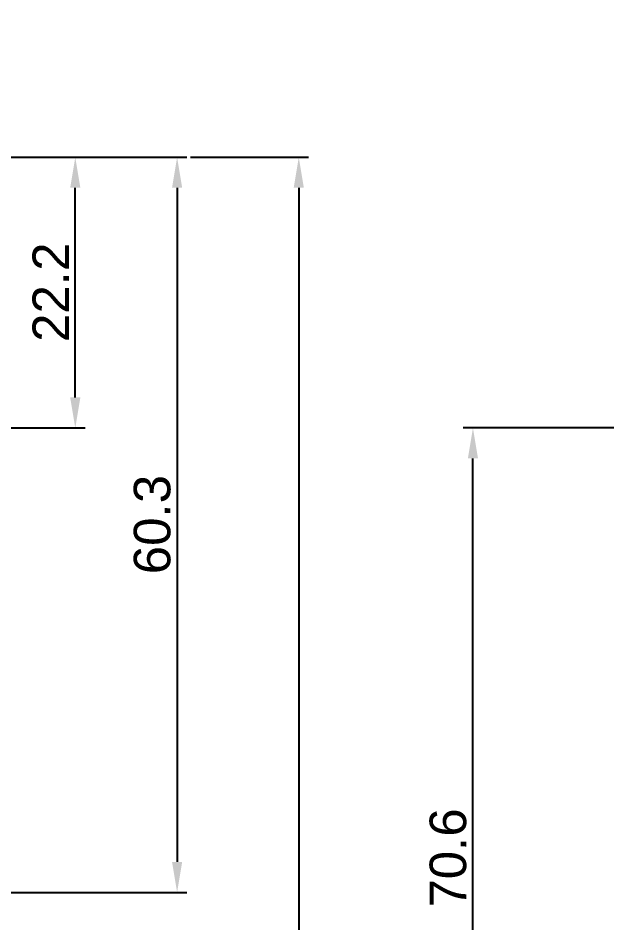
# Model space of a CAD drawing. Header units: millimetres. Extents: x 509 to 2449, y -194 to 649.
# Drawn here: x 2253.2 to 2301.5, y 1.3 to 75.5 of the extents above; entities that cross this region are included whole.
import ezdxf

# ---------------------------------------------------------------- set-up
doc = ezdxf.new("R2010")
doc.units = ezdxf.units.MM
doc.header["$PDMODE"] = 3
doc.header["$PDSIZE"] = 0.7
doc.layers.get('Defpoints').update_dxf_attribs({"linetype": 'CONTINUOUS'})
doc.layers.add('Dim', color=1, linetype='CONTINUOUS')
doc.styles.add('OMI-1', font='arial.ttf', dxfattribs={"oblique": 1, "height": 3})
doc.dimstyles.new('1', dxfattribs={"dimtxt": 5, "dimasz": 2.5, "dimexe": 0.8, "dimexo": 0.3, "dimgap": 0.5, "dimtad": 1, "dimtoh": 1, "dimdec": 1, "dimzin": 0, "dimdsep": 46, "dimtxsty": 'OMI-1', "dimcen": 0, "dimclrd": 256, "dimclre": 256, "dimclrt": 256, "dimadec": 0, "dimazin": 0, "dimtfac": 0.8, "dimtdec": 1, "dimtix": 1, "dimtmove": 0, "dimatfit": 3, "dimfxl": 1, "dimtolj": 1, "dimtzin": 0, "dimarcsym": 0})

# ---------------------------------------------------------------- blocks, each defined once
blk = doc.blocks.new('*D4038')
at = {"layer": 'Defpoints', "color": 0}
for p in [(2290.528, 41.85), (2302.925, 41.85), (2304.525, -28.75)]:
    blk.add_point(p, dxfattribs=at)
at = {"layer": 'Dim', "lineweight": -2}
for p, q in [((2302.625, 41.85), (2289.728, 41.85)), ((2290.528, -26.25), (2290.528, 39.35)), ((2304.225, -28.75), (2289.728, -28.75))]:
    blk.add_line(p, q, dxfattribs=at)
at = {"layer": 'Dim'}
for points in [[(2290.945, 39.35), (2290.112, 39.35), (2290.528, 41.85)], [(2290.112, -26.25), (2290.945, -26.25), (2290.528, -28.75)]]:
    blk.add_solid(points, dxfattribs=at)
at = {"layer": 'Dim', "insert": (2288.497, 6.55), "char_height": 3, "attachment_point": 5, "rotation": 90, "style": 'OMI-1'}
blk.add_mtext('\\A1;70.6', dxfattribs=at)
blk = doc.blocks.new('*D4039')
at = {"layer": 'Defpoints', "color": 0}
for p in [(2211.801, 64.05), (2257.924, 64.05), (2231.151, 41.85)]:
    blk.add_point(p, dxfattribs=at)
at = {"layer": 'Dim', "lineweight": -2}
for p, q in [((2212.101, 64.05), (2258.724, 64.05)), ((2257.924, 44.35), (2257.924, 61.55)), ((2231.451, 41.85), (2258.724, 41.85))]:
    blk.add_line(p, q, dxfattribs=at)
at = {"layer": 'Dim'}
for points in [[(2258.341, 61.55), (2257.508, 61.55), (2257.924, 64.05)], [(2257.508, 44.35), (2258.341, 44.35), (2257.924, 41.85)]]:
    blk.add_solid(points, dxfattribs=at)
at = {"layer": 'Dim', "insert": (2255.918, 52.95), "char_height": 3, "attachment_point": 5, "rotation": 90, "style": 'OMI-1'}
blk.add_mtext('\\A1;22.2', dxfattribs=at)
blk = doc.blocks.new('*D4040')
at = {"layer": 'Defpoints', "color": 0}
for p in [(2251.289, 64.05), (2249.386, 3.75), (2266.273, 3.75)]:
    blk.add_point(p, dxfattribs=at)
at = {"layer": 'Dim', "lineweight": -2}
for p, q in [((2251.589, 64.05), (2267.073, 64.05)), ((2266.273, 61.55), (2266.273, 6.25)), ((2249.686, 3.75), (2267.073, 3.75))]:
    blk.add_line(p, q, dxfattribs=at)
at = {"layer": 'Dim'}
for points in [[(2266.689, 61.55), (2265.856, 61.55), (2266.273, 64.05)], [(2265.856, 6.25), (2266.689, 6.25), (2266.273, 3.75)]]:
    blk.add_solid(points, dxfattribs=at)
at = {"layer": 'Dim', "insert": (2264.24, 33.9), "char_height": 3, "attachment_point": 5, "rotation": 90, "style": 'OMI-1'}
blk.add_mtext('\\A1;60.3', dxfattribs=at)
blk = doc.blocks.new('*D4041')
at = {"layer": 'Defpoints', "color": 0}
for p in [(2267.073, 64.05), (2267.073, -86.5), (2276.247, -86.5)]:
    blk.add_point(p, dxfattribs=at)
at = {"layer": 'Dim', "lineweight": -2}
for p, q in [((2267.373, 64.05), (2277.047, 64.05)), ((2276.247, 61.55), (2276.247, -84)), ((2267.373, -86.5), (2277.047, -86.5))]:
    blk.add_line(p, q, dxfattribs=at)
at = {"layer": 'Dim'}
for points in [[(2276.663, 61.55), (2275.83, 61.55), (2276.247, 64.05)], [(2275.83, -84), (2276.663, -84), (2276.247, -86.5)]]:
    blk.add_solid(points, dxfattribs=at)
at = {"layer": 'Dim', "insert": (2274.215, -11.225), "char_height": 3, "attachment_point": 5, "rotation": 90, "style": 'OMI-1'}
blk.add_mtext('\\A1;150.6', dxfattribs=at)
blk = doc.blocks.new('*D4057')
at = {"layer": 'Defpoints', "color": 0}
for p in [(2198.208, 71.36), (2220.956, 64.05), (2257.367, 64.05), (2212.463, 63.8), (2231.583, 46.928)]:
    blk.add_point(p, dxfattribs=at)
at = {"layer": 'Dim', "lineweight": -2}
for p, q in [((2211.955, 64.249), (2199.756, 75.013)), ((2211.88, 64.05), (2195.611, 64.05))]:
    blk.add_line(p, q, dxfattribs=at)
blk.add_arc((2212.18, 64.05), 15.768, 147.66765, 170.90644, dxfattribs=at)
at = {"layer": 'Dim'}
for points in [[(2199.189, 72.234), (2198.523, 72.734), (2200.356, 74.483)], [(2196.194, 66.576), (2197.025, 66.509), (2196.411, 64.05)]]:
    blk.add_solid(points, dxfattribs=at)
at = {"layer": 'Dim', "insert": (2195.536, 70.344), "char_height": 3, "attachment_point": 5, "rotation": 69.28704, "style": 'OMI-1'}
blk.add_mtext('\\A1;41.4%%d', dxfattribs=at)

msp = doc.modelspace()

# ---------------------------------------------------------------- dimensions: what is measured, and where the dimension line sits
at = {"layer": 'Dim'}
dim = msp.add_angular_dim_2l(base=(2198.208, 71.36), line1=((2231.583, 46.928), (2212.463, 63.8)), line2=((2257.367, 64.05), (2220.956, 64.05)), dimstyle='1', override={"dimadec": 1}, dxfattribs=at)
dim.commit()
dim.dimension.update_dxf_attribs({"geometry": '*D4057', "text_midpoint": (2195.536, 70.344)})
dim = msp.add_linear_dim(base=(2257.924, 64.05), p1=(2231.151, 41.85), p2=(2211.801, 64.05), angle=90, dimstyle='1', dxfattribs=at)
dim.commit()
dim.dimension.update_dxf_attribs({"geometry": '*D4039', "text_midpoint": (2257.924, 52.95), "dimtype": 160})
for base, p1, p2, picture, middle in [((2266.273, 3.75), (2251.289, 64.05), (2249.386, 3.75), '*D4040', (2264.24, 33.9)), ((2276.246681582, -86.499628355), (2267.072638135, 64.050371645), (2267.072638135, -86.499628355), '*D4041', (2274.214962618, -11.224628355)), ((2290.528, 41.85), (2304.525, -28.75), (2302.925, 41.85), '*D4038', (2288.497, 6.55))]:
    dim = msp.add_linear_dim(base=base, p1=p1, p2=p2, angle=90, dimstyle='1', dxfattribs=at)
    dim.commit()
    dim.dimension.update_dxf_attribs({"geometry": picture, "text_midpoint": middle})

doc.saveas('drawing.dxf')
